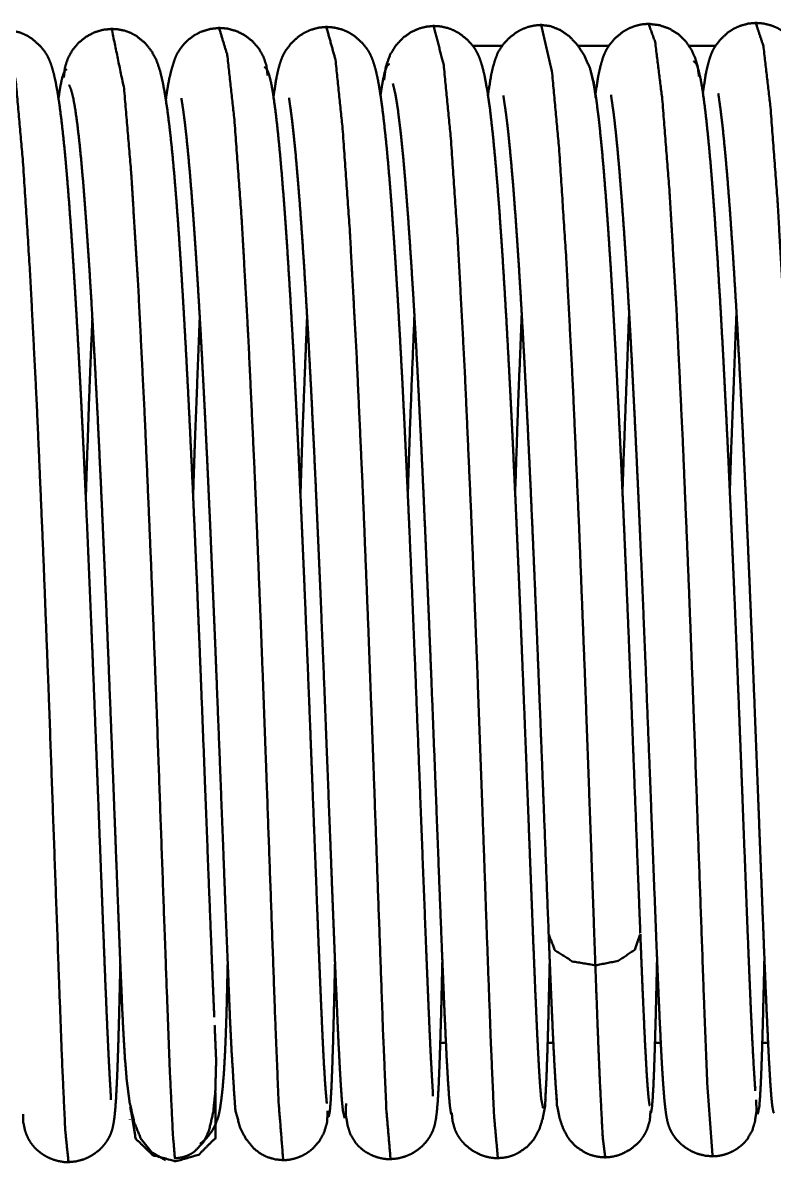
# Paper-space layout 'Layout1' of a CAD drawing. Header units: millimetres. Extents: x 69 to 348, y 30 to 269.
# Drawn here: x 175.75 to 180.65, y 125.42 to 132.86 of the extents above; entities that cross this region are included whole.
import ezdxf

# ---------------------------------------------------------------- set-up
doc = ezdxf.new("R2010")
doc.units = ezdxf.units.MM
doc.layers.add('170', color=7, linetype='Continuous', true_color=0xffffff)

psp = doc.layouts.get("Layout1")

# ---------------------------------------------------------------- linework, layer by layer
at = {"layer": '170', "color": 155, "linetype": 'Continuous', "lineweight": 50}
for p, q in [((178.8764, 132.7057), (178.6832, 132.7057)), ((179.5701, 132.7057), (179.3695, 132.7057)), ((180.2664, 132.7057), (180.0889, 132.7057)), ((178.4714, 126.2005), (178.5082, 126.2005)), ((179.1714, 126.2005), (179.2089, 126.2005)), ((179.8707, 126.2005), (179.9095, 126.2005)), ((180.5707, 126.2005), (180.6089, 126.2005)), ((180.5253, 125.906), (180.5221, 125.9214)), ((176.4471, 125.7025), (176.4474, 125.701))]:
    psp.add_line(p, q, dxfattribs=at)
for points, knots in [([(179.8344, 132.85), (179.7833, 132.8455), (179.7353, 132.8336), (179.6959, 132.8172), (179.6594, 132.7957), (179.61, 132.7543), (179.5733, 132.7113), (179.5564, 132.6846), (179.5451, 132.6622), (179.5368, 132.6427), (179.5306, 132.6256), (179.5151, 132.5721), (179.5015, 132.5104), (179.4825, 132.3914)], [0, 0, 0.079938, 0.156806, 0.223347, 0.289288, 0.389603, 0.477693, 0.52684, 0.565845, 0.598864, 0.627325, 0.713911, 0.812372, 1, 1]), ([(180.1575, 132.5067), (180.1504, 132.5664), (180.1339, 132.6245), (180.1082, 132.6813), (180.072, 132.7347), (180.0235, 132.7817), (179.965, 132.8181), (179.8979, 132.8408), (179.8223, 132.8499)], [0, 0, 0.113192, 0.226904, 0.344503, 0.465945, 0.593277, 0.72314, 0.856557, 1, 1]), ([(179.8286, 132.85), (179.8724, 132.7294), (179.9186, 132.3567), (179.965, 131.7655), (180.0103, 130.9979), (180.0534, 130.1002), (180.0935, 129.1369), (180.1297, 128.1763), (180.189, 126.519), (180.2121, 125.9337), (180.2465, 125.4605)], [0, 0, 0.017327, 0.068012, 0.148057, 0.251854, 0.373153, 0.503303, 0.633056, 0.856892, 0.935954, 1, 1]), ([(180.5338, 132.8561), (180.4775, 132.8504), (180.4253, 132.8361), (180.3836, 132.8171), (180.3455, 132.7921), (180.2975, 132.7471), (180.2636, 132.7033), (180.2497, 132.6792), (180.2409, 132.6597), (180.2321, 132.6369), (180.2248, 132.6152), (180.2129, 132.5714), (180.2024, 132.5224), (180.183, 132.401)], [0, 0, 0.088674, 0.173537, 0.24531, 0.316614, 0.419823, 0.506524, 0.550088, 0.58359, 0.621907, 0.657829, 0.728986, 0.807485, 1, 1]), ([(181.2223, 125.877), (181.2226, 125.896), (181.2206, 125.9284), (181.2178, 125.9744), (181.2133, 126.052), (181.2082, 126.149), (181.2025, 126.2684), (181.1963, 126.406), (181.1903, 126.5481), (181.1778, 126.8569), (181.1597, 127.3214), (181.1472, 127.6461), (181.1361, 127.9346), (181.1242, 128.2418), (181.1102, 128.5961), (181.0955, 128.9574), (181.078, 129.3739), (181.0597, 129.7876), (181.0494, 130.0108), (181.0389, 130.2304), (181.0276, 130.4576), (181.016, 130.6785), (181.0037, 130.9032), (180.9911, 131.1182), (180.9778, 131.3321), (180.9643, 131.5332), (180.9514, 131.7102), (180.9384, 131.8747), (180.9265, 132.0103), (180.9145, 132.1351), (180.9003, 132.264), (180.8856, 132.3778), (180.8732, 132.4585), (180.8598, 132.5296), (180.8487, 132.5776), (180.8362, 132.6206), (180.8285, 132.6423), (180.8194, 132.6648), (180.8103, 132.6843), (180.7959, 132.7082), (180.7612, 132.7514), (180.7122, 132.7957), (180.6737, 132.8199), (180.6316, 132.8382), (180.5791, 132.8514), (180.5226, 132.856)], [0, 0, 0.002642, 0.007163, 0.013588, 0.024404, 0.037942, 0.054594, 0.07377, 0.093583, 0.136635, 0.201389, 0.246651, 0.286867, 0.329689, 0.37908, 0.429442, 0.48752, 0.545193, 0.576317, 0.606947, 0.638628, 0.66944, 0.700788, 0.730788, 0.760638, 0.788722, 0.813436, 0.836419, 0.855379, 0.872852, 0.890916, 0.906901, 0.918273, 0.92834, 0.93521, 0.941441, 0.94465, 0.948034, 0.951036, 0.95492, 0.962638, 0.97183, 0.978171, 0.98456, 0.992111, 1, 1]), ([(180.5278, 132.8561), (180.5778, 132.704), (180.6241, 132.3032), (180.6704, 131.6879), (180.7155, 130.9018), (180.7583, 129.9931), (180.7979, 129.0263), (180.8337, 128.0703), (180.8919, 126.4448), (180.9145, 125.8843), (180.9463, 125.4673)], [0, 0, 0.021615, 0.076081, 0.159381, 0.265664, 0.388475, 0.519099, 0.648251, 0.867819, 0.943548, 1, 1]), ([(176.3233, 125.8299), (176.3234, 125.848), (176.3185, 125.9278), (176.3139, 126.0084), (176.3087, 126.1094), (176.3028, 126.2331), (176.2965, 126.3749), (176.2904, 126.5206), (176.2838, 126.6796), (176.2711, 127.0023), (176.2592, 127.3076), (176.241, 127.7809), (176.2294, 128.0812), (176.2093, 128.591), (176.1946, 128.9515), (176.1772, 129.3646), (176.1591, 129.7744), (176.1488, 129.9947), (176.1384, 130.2111), (176.1272, 130.4346), (176.1157, 130.6518), (176.1035, 130.8729), (176.0911, 131.0848), (176.0779, 131.2958), (176.0646, 131.4946), (176.0519, 131.6697), (176.039, 131.8326), (176.0273, 131.9671), (176.0153, 132.0907), (176.0013, 132.2185), (175.9867, 132.3307), (175.9742, 132.4107), (175.9609, 132.481), (175.9496, 132.5294), (175.9371, 132.5727), (175.9292, 132.595), (175.92, 132.6178), (175.9108, 132.6377), (175.8962, 132.662), (175.8615, 132.7053), (175.8123, 132.7498), (175.7738, 132.774), (175.7317, 132.7923), (175.6792, 132.8055), (175.6227, 132.8101)], [0, 0, 0.002517, 0.013649, 0.024897, 0.038983, 0.05623, 0.075996, 0.096299, 0.118472, 0.163441, 0.205996, 0.271964, 0.313804, 0.384862, 0.435108, 0.492689, 0.549822, 0.580528, 0.610708, 0.641874, 0.672156, 0.703005, 0.732565, 0.762003, 0.789758, 0.814202, 0.836957, 0.855757, 0.873059, 0.890954, 0.906724, 0.917989, 0.927961, 0.934871, 0.941157, 0.944446, 0.947874, 0.950924, 0.954879, 0.962602, 0.97184, 0.978173, 0.98457, 0.992109, 1, 1]), ([(175.6282, 132.8102), (175.7036, 132.4717), (175.75, 131.9495), (175.7958, 131.2337), (175.8398, 130.3751), (175.881, 129.4277), (175.9186, 128.4576), (175.9809, 126.7217), (176.0054, 126.0712), (176.0259, 125.6287), (176.047, 125.4222)], [0, 0, 0.046833, 0.117615, 0.214474, 0.330563, 0.458609, 0.589703, 0.824262, 0.912161, 0.971973, 1, 1]), ([(176.3343, 132.8169), (176.2725, 132.8105), (176.2144, 132.7928), (176.16, 132.7639), (176.1112, 132.7243), (176.0714, 132.6763), (176.0417, 132.6215), (176.0235, 132.5624), (176.0164, 132.4981)], [0, 0, 0.124682, 0.246399, 0.370059, 0.496073, 0.621096, 0.746325, 0.870324, 1, 1]), ([(176.9974, 126.3693), (176.9886, 126.573), (176.9794, 126.7982), (176.9592, 127.3121), (176.9368, 127.8951), (176.912, 128.5263), (176.8989, 128.8524), (176.8853, 129.1812), (176.8711, 129.5095), (176.8566, 129.8345), (176.8416, 130.1526), (176.8262, 130.4612), (176.811, 130.7475), (176.7956, 131.0204), (176.7807, 131.2626), (176.7656, 131.4905), (176.7511, 131.6888), (176.7361, 131.8723), (176.7217, 132.0283), (176.7065, 132.17), (176.6915, 132.2874), (176.6758, 132.3907), (176.6605, 132.4728), (176.6424, 132.5469), (176.6216, 132.6083), (176.5897, 132.6698), (176.549, 132.7219), (176.4886, 132.7708), (176.4538, 132.7898), (176.4133, 132.8047), (176.3704, 132.8132), (176.3225, 132.8168)], [0, 0, 0.030674, 0.064603, 0.142018, 0.229823, 0.324912, 0.374038, 0.423557, 0.473026, 0.52199, 0.56993, 0.616427, 0.659577, 0.70072, 0.737254, 0.77163, 0.801556, 0.829267, 0.852841, 0.874288, 0.892106, 0.907832, 0.920407, 0.931888, 0.941644, 0.952067, 0.962027, 0.973724, 0.979695, 0.986178, 0.992762, 1, 1]), ([(176.3283, 132.8169), (176.409, 132.4272), (176.4554, 131.8795), (176.5011, 131.1432), (176.5448, 130.2708), (176.5856, 129.3174), (176.6227, 128.3492), (176.684, 126.6403), (176.708, 126.013), (176.7279, 125.598), (176.7406, 125.4489)], [0, 0, 0.053892, 0.128324, 0.228215, 0.346497, 0.475715, 0.606911, 0.838467, 0.923467, 0.979738, 1, 1]), ([(177.0345, 132.8234), (176.9693, 132.8154), (176.9113, 132.7977), (176.8673, 132.7745), (176.8298, 132.7468), (176.8044, 132.7224), (176.7845, 132.6993), (176.7542, 132.6539), (176.7386, 132.6159), (176.721, 132.5599), (176.7049, 132.4966), (176.6921, 132.4284), (176.6814, 132.3536), (176.6812, 132.3521)], [0, 0, 0.100374, 0.193051, 0.269051, 0.340263, 0.394097, 0.44062, 0.524062, 0.58671, 0.676473, 0.776205, 0.882296, 0.997677, 1, 1]), ([(177.3453, 132.5128), (177.3371, 132.5764), (177.318, 132.6347), (177.2874, 132.6886), (177.2468, 132.7355), (177.1975, 132.7739), (177.1427, 132.8017), (177.0845, 132.8181), (177.0227, 132.8233)], [0, 0, 0.129253, 0.252967, 0.378003, 0.503008, 0.629094, 0.752984, 0.874932, 1, 1]), ([(177.4469, 125.4351), (177.4169, 125.8121), (177.3947, 126.3537), (177.3373, 127.9542), (177.3019, 128.9062), (177.2626, 129.8749), (177.22, 130.7914), (177.1751, 131.5907), (177.1288, 132.2237), (177.0825, 132.6453), (177.0285, 132.8234)], [0, 0, 0.051055, 0.124233, 0.340457, 0.469074, 0.599968, 0.723835, 0.831912, 0.9176, 0.97487, 1, 1]), ([(177.7343, 132.8297), (177.6779, 132.824), (177.6256, 132.8098), (177.5839, 132.7908), (177.5458, 132.7659), (177.4975, 132.7205), (177.4636, 132.6765), (177.4494, 132.6519), (177.4406, 132.6319), (177.4318, 132.6089), (177.4244, 132.5865), (177.4126, 132.5427), (177.4022, 132.4941), (177.3828, 132.371)], [0, 0, 0.08822, 0.172503, 0.244024, 0.314839, 0.418142, 0.504471, 0.548697, 0.582765, 0.621158, 0.657954, 0.728445, 0.805938, 1, 1]), ([(178.4227, 125.8521), (178.4232, 125.8674), (178.4217, 125.8945), (178.4193, 125.9331), (178.4155, 125.9976), (178.4111, 126.0782), (178.4061, 126.1776), (178.4008, 126.2921), (178.3904, 126.534), (178.3789, 126.8168), (178.3568, 127.3816), (178.3347, 127.9568), (178.3062, 128.6787), (178.2884, 129.1119), (178.2698, 129.5457), (178.2591, 129.7833), (178.2482, 130.018), (178.2364, 130.2629), (178.2244, 130.5016), (178.2113, 130.7463), (178.1981, 130.9809), (178.1839, 131.2155), (178.1695, 131.4362), (178.1558, 131.6299), (178.142, 131.8097), (178.1295, 131.9567), (178.1167, 132.0917), (178.1018, 132.2292), (178.0865, 132.3496), (178.0736, 132.433), (178.0598, 132.5058), (178.0484, 132.554), (178.0358, 132.5968), (178.0283, 132.6178), (178.0191, 132.64), (178.01, 132.659), (177.9958, 132.6823), (177.9611, 132.7254), (177.9124, 132.7693), (177.8738, 132.7935), (177.8319, 132.8118), (177.7793, 132.825), (177.7229, 132.8296)], [0, 0, 0.002141, 0.005918, 0.011309, 0.02031, 0.031556, 0.045424, 0.061385, 0.095117, 0.134553, 0.213297, 0.293502, 0.394157, 0.454557, 0.515041, 0.548188, 0.58092, 0.615073, 0.648378, 0.682517, 0.715244, 0.747988, 0.778805, 0.80586, 0.830979, 0.851543, 0.870425, 0.889701, 0.906604, 0.918363, 0.928691, 0.935581, 0.941803, 0.944906, 0.94826, 0.951196, 0.954995, 0.962703, 0.971836, 0.978184, 0.984557, 0.992118, 1, 1]), ([(178.1467, 125.4418), (178.1192, 125.7684), (178.0974, 126.2843), (178.0411, 127.8502), (178.0062, 128.796), (177.9674, 129.7664), (177.9252, 130.6924), (177.8805, 131.5086), (177.8343, 132.1646), (177.7879, 132.6137), (177.7281, 132.8297)], [0, 0, 0.044261, 0.113972, 0.325537, 0.453324, 0.584456, 0.709617, 0.819988, 0.908783, 0.969742, 1, 1]), ([(178.4341, 132.8361), (178.3824, 132.8309), (178.3356, 132.8199), (178.2795, 132.7951), (178.2318, 132.7612), (178.1824, 132.7091), (178.1448, 132.6493), (178.116, 132.5703), (178.1043, 132.4825)], [0, 0, 0.097114, 0.187004, 0.301671, 0.411086, 0.545308, 0.677358, 0.834561, 1, 1]), ([(179.141, 125.7757), (179.1289, 125.8371), (179.1223, 125.9143), (179.1152, 126.0226), (179.1083, 126.1493), (179.101, 126.3004), (179.0939, 126.458), (179.0865, 126.6331), (179.0795, 126.8052), (179.0722, 126.9896), (179.0583, 127.3459), (179.0453, 127.6841), (179.0231, 128.2583), (179.0046, 128.7221), (178.9934, 128.9963), (178.9819, 129.2715), (178.968, 129.5916), (178.9537, 129.9083), (178.9368, 130.2618), (178.9194, 130.6029), (178.8992, 130.967), (178.8786, 131.3048), (178.8674, 131.4742), (178.8561, 131.6343), (178.8453, 131.7757), (178.8344, 131.9083), (178.8152, 132.1141), (178.7953, 132.2906), (178.7791, 132.4065), (178.761, 132.5052), (178.7463, 132.5664), (178.7299, 132.6189), (178.7234, 132.6357), (178.7147, 132.6548), (178.7031, 132.6766), (178.6858, 132.7027), (178.6484, 132.7449), (178.5983, 132.7851), (178.5614, 132.8059), (178.5217, 132.8215), (178.4735, 132.8324), (178.4223, 132.8359)], [0, 0, 0.008614, 0.019288, 0.034237, 0.051706, 0.072531, 0.094263, 0.118395, 0.142111, 0.167521, 0.216616, 0.263227, 0.342347, 0.406253, 0.44404, 0.481978, 0.526094, 0.569741, 0.618478, 0.665498, 0.715719, 0.762319, 0.785695, 0.807796, 0.827314, 0.845639, 0.874101, 0.898557, 0.914677, 0.928493, 0.937151, 0.944731, 0.947209, 0.950095, 0.953507, 0.957813, 0.96558, 0.974423, 0.980251, 0.986129, 0.99293, 1, 1]), ([(178.8467, 125.4483), (178.8214, 125.7282), (178.8002, 126.2178), (178.7747, 126.9072), (178.7449, 127.7475), (178.7105, 128.6861), (178.6721, 129.6572), (178.6303, 130.5918), (178.5858, 131.4242), (178.5398, 132.1025), (178.4934, 132.5786), (178.4281, 132.8361)], [0, 0, 0.03794, 0.104111, 0.197271, 0.310799, 0.437622, 0.56886, 0.695185, 0.807738, 0.899548, 0.964136, 1, 1]), ([(179.1338, 132.8425), (179.0868, 132.8387), (179.0424, 132.8287), (179.0048, 132.8144), (178.9698, 132.7954), (178.9194, 132.7563), (178.8807, 132.7148), (178.847, 132.6629), (178.8303, 132.6201), (178.8147, 132.5675), (178.8023, 132.5141), (178.7811, 132.3811)], [0, 0, 0.073157, 0.14368, 0.205986, 0.267711, 0.366453, 0.45433, 0.550173, 0.621462, 0.70637, 0.791259, 1, 1]), ([(179.4845, 132.3669), (179.4712, 132.4674), (179.4475, 132.5576), (179.4118, 132.6402), (179.3664, 132.7105), (179.312, 132.768), (179.2523, 132.8094), (179.189, 132.8344), (179.1224, 132.8424)], [0, 0, 0.154629, 0.297039, 0.434282, 0.562074, 0.682884, 0.793762, 0.897616, 1, 1]), ([(179.4821, 126.7068), (179.4486, 127.6461), (179.4148, 128.5765), (179.3768, 129.5475), (179.3354, 130.4898), (179.2912, 131.3375), (179.2453, 132.0375), (179.1988, 132.5401), (179.128, 132.8425)], [0, 0, 0.152798, 0.304138, 0.462096, 0.615428, 0.753416, 0.867458, 0.9495, 1, 1]), ([(176.0367, 132.5542), (176.0198, 132.5389), (176.0064, 132.5005), (175.9933, 132.4385), (175.9823, 132.3658)], [0, 0, 0.113623, 0.316691, 0.633198, 1, 1]), ([(177.7309, 125.806), (177.7223, 125.9056), (177.7128, 126.0565), (177.7039, 126.23), (177.6944, 126.4397), (177.6858, 126.6443), (177.6766, 126.8702), (177.6687, 127.0712), (177.6518, 127.5081), (177.6369, 127.8952), (177.6233, 128.2458), (177.6071, 128.6533), (177.5875, 129.1315), (177.5761, 129.3976), (177.5621, 129.7144), (177.5478, 130.0265), (177.5306, 130.3799), (177.5129, 130.7186), (177.4922, 131.082), (177.4712, 131.4151), (177.4595, 131.5835), (177.4478, 131.7407), (177.4354, 131.8943), (177.4229, 132.0342), (177.4098, 132.1656), (177.3966, 132.2797), (177.3829, 132.3798), (177.3692, 132.4588), (177.3549, 132.5184), (177.3408, 132.5543), (177.325, 132.5669)], [0, 0, 0.01473, 0.037011, 0.062623, 0.093566, 0.123747, 0.157078, 0.186722, 0.251158, 0.308256, 0.359973, 0.420082, 0.490623, 0.529895, 0.576624, 0.622671, 0.674822, 0.724818, 0.77847, 0.827668, 0.852537, 0.875776, 0.898493, 0.919189, 0.93866, 0.955592, 0.97048, 0.982292, 0.991326, 0.997018, 1, 1]), ([(178.1392, 132.5859), (178.1366, 132.5859), (178.1227, 132.5723), (178.1091, 132.5354), (178.0964, 132.4787), (178.0839, 132.401), (178.0814, 132.3823)], [0, 0, 0.012004, 0.101666, 0.282885, 0.550426, 0.913445, 1, 1]), ([(180.5251, 125.8886), (180.516, 126.0224), (180.506, 126.2055), (180.4966, 126.4058), (180.4865, 126.6405), (180.4774, 126.8644), (180.4595, 127.3218), (180.4419, 127.7807), (180.4325, 128.0232), (180.4201, 128.3425), (180.4042, 128.7412), (180.3866, 129.1674), (180.3752, 129.4337), (180.3635, 129.6985), (180.3492, 130.0116), (180.3344, 130.3177), (180.3169, 130.6614), (180.2988, 130.9873), (180.2777, 131.3329), (180.2564, 131.645), (180.2446, 131.8005), (180.2327, 131.9442), (180.2201, 132.0827), (180.2075, 132.2065), (180.1943, 132.3202), (180.181, 132.4158), (180.1672, 132.4955), (180.1535, 132.5536), (180.1392, 132.591), (180.1251, 132.6045), (180.1225, 132.6045)], [0, 0, 0.019888, 0.047106, 0.076855, 0.111696, 0.14494, 0.212857, 0.280994, 0.316993, 0.364403, 0.423607, 0.486889, 0.526435, 0.565767, 0.612266, 0.657734, 0.708787, 0.757217, 0.808586, 0.854989, 0.878137, 0.899525, 0.920149, 0.938616, 0.955604, 0.969916, 0.981926, 0.990775, 0.996714, 0.999617, 1, 1]), ([(179.7754, 126.9155), (179.7719, 127.0028), (179.7608, 127.286), (179.7342, 127.9757), (179.719, 128.3664), (179.7013, 128.809), (179.6815, 129.2834), (179.6708, 129.533), (179.6598, 129.7807), (179.6479, 130.0372), (179.6358, 130.2884), (179.6229, 130.5443), (179.6097, 130.7909), (179.5957, 131.0377), (179.5815, 131.2712), (179.5665, 131.4995), (179.5514, 131.7101), (179.5356, 131.9089), (179.5197, 132.0845), (179.5032, 132.2404), (179.4867, 132.3673), (179.4697, 132.4669), (179.4529, 132.5337)], [0, 0, 0.015531, 0.065865, 0.188452, 0.25789, 0.33655, 0.420887, 0.465251, 0.509288, 0.554889, 0.59956, 0.645066, 0.688922, 0.732839, 0.77438, 0.815021, 0.852517, 0.887928, 0.919254, 0.947101, 0.96982, 0.987769, 1, 1]), ([(176.0509, 132.4511), (176.0642, 132.4197), (176.0777, 132.3658), (176.0907, 132.2929), (176.1039, 132.1994), (176.1166, 132.0907), (176.1293, 131.9639), (176.1415, 131.8266), (176.1537, 131.6747), (176.1653, 131.5172), (176.1769, 131.3484), (176.1878, 131.1781), (176.1986, 130.9988), (176.2184, 130.6483), (176.2377, 130.2746), (176.2543, 129.9288), (176.2705, 129.5733), (176.2841, 129.2592), (176.2974, 128.9438), (176.3084, 128.6753), (176.3286, 128.164), (176.3468, 127.6959), (176.3552, 127.4755), (176.3709, 127.0719), (176.3847, 126.7185), (176.3983, 126.4014), (176.4062, 126.2436), (176.4153, 126.0961), (176.4276, 125.9488), (176.4456, 125.8143), (176.4756, 125.6821), (176.5202, 125.5728), (176.5897, 125.4866), (176.68, 125.4355)], [0, 0, 0.004788, 0.012595, 0.022984, 0.036248, 0.051618, 0.06951, 0.088863, 0.110255, 0.132429, 0.156195, 0.180158, 0.205377, 0.254661, 0.30721, 0.355822, 0.405783, 0.449939, 0.494259, 0.531997, 0.603842, 0.669619, 0.700583, 0.757301, 0.806957, 0.851535, 0.873711, 0.89446, 0.915223, 0.934277, 0.953306, 0.969884, 0.985425, 1, 1]), ([(178.1625, 132.4591), (178.1794, 132.3848), (178.1964, 132.2772), (178.2134, 132.1371), (178.2304, 131.9662), (178.2474, 131.7681), (178.2643, 131.5446), (178.2809, 131.2995), (178.2974, 131.0336), (178.3135, 130.7517), (178.3293, 130.4537), (178.3447, 130.1447), (178.3596, 129.8259), (178.3741, 129.5023), (178.3882, 129.1754), (178.4017, 128.8503), (178.4147, 128.5276), (178.4391, 127.9068), (178.4611, 127.3353), (178.4808, 126.8302), (178.4899, 126.6075), (178.4984, 126.406), (178.5065, 126.2291), (178.514, 126.077), (178.5211, 125.9526), (178.5278, 125.8555), (178.5341, 125.7865), (178.54, 125.7448), (178.5459, 125.7302)], [0, 0, 0.011299, 0.027445, 0.048371, 0.073847, 0.103326, 0.136568, 0.172991, 0.212497, 0.254378, 0.298619, 0.344502, 0.391828, 0.439864, 0.488389, 0.536641, 0.584536, 0.676671, 0.761475, 0.836441, 0.869483, 0.899391, 0.925655, 0.948244, 0.966719, 0.981154, 0.991429, 0.997671, 1, 1]), ([(176.7835, 132.3639), (176.784, 132.3564), (176.7863, 132.3421), (176.7896, 132.3217), (176.7948, 132.2871), (176.8007, 132.2436), (176.8086, 132.1793), (176.8169, 132.1035), (176.8272, 132), (176.8378, 131.8824), (176.8503, 131.7303), (176.8629, 131.5619), (176.8768, 131.3603), (176.8906, 131.1423), (176.9035, 130.9247), (176.9163, 130.6954), (176.9278, 130.4764), (176.9392, 130.2498), (176.9494, 130.039), (176.9594, 129.8241), (176.9682, 129.6288), (176.9769, 129.4316), (176.9908, 129.1044), (177.0044, 128.7771), (177.0146, 128.5244), (177.0352, 127.9991), (177.0571, 127.4308), (177.0681, 127.1471), (177.0905, 126.5845), (177.0999, 126.3579), (177.1096, 126.1593), (177.1192, 126.0057), (177.127, 125.874), (177.1348, 125.7634), (177.1659, 125.647), (177.2026, 125.5756), (177.2585, 125.5087), (177.298, 125.4786), (177.3431, 125.4557), (177.3953, 125.4408), (177.4526, 125.4352)], [0, 0, 0.001047, 0.003095, 0.005992, 0.01091, 0.017087, 0.0262, 0.036919, 0.051552, 0.068152, 0.089616, 0.113353, 0.141772, 0.17249, 0.203138, 0.235442, 0.266285, 0.298179, 0.327867, 0.358113, 0.385607, 0.413358, 0.459412, 0.50548, 0.541036, 0.614971, 0.694947, 0.734871, 0.814039, 0.845937, 0.8739, 0.895539, 0.914089, 0.929674, 0.946618, 0.957915, 0.970179, 0.977155, 0.984262, 0.991896, 1, 1]), ([(177.485, 132.3663), (177.4851, 132.3631), (177.4879, 132.3428), (177.493, 132.3079), (177.503, 132.2328), (177.5148, 132.1307), (177.5313, 131.9627), (177.5484, 131.7591), (177.5587, 131.6242), (177.5691, 131.479), (177.5799, 131.3172), (177.5907, 131.1455), (177.6105, 130.8059), (177.6299, 130.4402), (177.6468, 130.0982), (177.6632, 129.7445), (177.6771, 129.4297), (177.6907, 129.1122), (177.7128, 128.5732), (177.7308, 128.1168), (177.7529, 127.5431), (177.7658, 127.2093), (177.7795, 126.8602), (177.7867, 126.6806), (177.7937, 126.5135), (177.801, 126.3445), (177.808, 126.1933), (177.8153, 126.0499), (177.8222, 125.9309), (177.8293, 125.8303), (177.836, 125.7601), (177.8475, 125.7099)], [0, 0, 0.000482, 0.003547, 0.008842, 0.020194, 0.035609, 0.060926, 0.091574, 0.111862, 0.133682, 0.158008, 0.183804, 0.234823, 0.289736, 0.341087, 0.394182, 0.441438, 0.489097, 0.569994, 0.638488, 0.724586, 0.774679, 0.827076, 0.854028, 0.879107, 0.904478, 0.927174, 0.948709, 0.966577, 0.981698, 0.992274, 1, 1]), ([(178.8825, 132.3817), (178.8828, 132.3803), (178.8836, 132.3731), (178.885, 132.3614), (178.8884, 132.3387), (178.8932, 132.3078), (178.8997, 132.2615), (178.9066, 132.2056), (178.9153, 132.1285), (178.9244, 132.0395), (178.9351, 131.9244), (178.9459, 131.7963), (178.9581, 131.6384), (178.9703, 131.4668), (178.9839, 131.2614), (178.9973, 131.0417), (179.0119, 130.7857), (179.0264, 130.5158), (179.0418, 130.2083), (179.0569, 129.8899), (179.0728, 129.5362), (179.0882, 129.1781), (179.1042, 128.7919), (179.1196, 128.4096), (179.1499, 127.6303), (179.1782, 126.9002)], [0, 0, 0.000264, 0.001581, 0.003724, 0.007907, 0.013608, 0.02212, 0.032376, 0.046503, 0.062792, 0.083857, 0.107259, 0.136112, 0.167443, 0.204923, 0.245008, 0.291712, 0.340937, 0.397017, 0.455059, 0.51954, 0.584829, 0.655219, 0.724903, 0.866944, 1, 1]), ([(179.5851, 132.3864), (179.5852, 132.3781), (179.5908, 132.3389), (179.6002, 132.2729), (179.6073, 132.2159), (179.6146, 132.1493), (179.6237, 132.0598), (179.6331, 131.9586), (179.6441, 131.829), (179.6553, 131.686), (179.6681, 131.5096), (179.6809, 131.3184), (179.6939, 131.1098), (179.7068, 130.8883), (179.7189, 130.6671), (179.7308, 130.4369), (179.7419, 130.2117), (179.7529, 129.981), (179.7631, 129.7593), (179.7731, 129.5347), (179.7907, 129.1228), (179.8077, 128.7107), (179.8351, 128.0173), (179.8576, 127.4342), (179.8817, 126.8172), (179.8881, 126.6599), (179.8944, 126.5124), (179.901, 126.3644), (179.9074, 126.2298), (179.9161, 126.0641), (179.9245, 125.9268), (179.9315, 125.8365), (179.9394, 125.7621), (179.9457, 125.7197), (179.9539, 125.6812), (179.9588, 125.6646), (179.9666, 125.6436), (179.9697, 125.6365), (179.9741, 125.6273), (179.9804, 125.6154), (179.9885, 125.6018), (180.0021, 125.5822), (180.018, 125.5631), (180.042, 125.5393), (180.0691, 125.5178), (180.1067, 125.4949), (180.1471, 125.4774), (180.1982, 125.4647), (180.2522, 125.4606)], [0, 0, 0.001163, 0.006732, 0.016091, 0.024173, 0.033584, 0.046228, 0.060511, 0.078778, 0.098942, 0.123787, 0.150725, 0.18009, 0.211273, 0.242393, 0.274786, 0.306472, 0.338921, 0.37011, 0.401703, 0.459632, 0.517602, 0.615105, 0.697108, 0.783879, 0.805995, 0.82674, 0.847558, 0.866501, 0.88982, 0.909139, 0.921869, 0.932385, 0.938409, 0.943944, 0.946373, 0.949519, 0.950603, 0.952035, 0.95393, 0.956156, 0.959514, 0.963005, 0.967759, 0.972616, 0.978797, 0.984994, 0.992383, 1, 1]), ([(180.2842, 132.3938), (180.2842, 132.3913), (180.2866, 132.3732), (180.2913, 132.3414), (180.3005, 132.2732), (180.3115, 132.1804), (180.3269, 132.0289), (180.343, 131.8452), (180.3628, 131.5872), (180.3827, 131.2922), (180.4015, 130.9829), (180.42, 130.6486), (180.4362, 130.3313), (180.4521, 130.0011), (180.4658, 129.7021), (180.4791, 129.3986), (180.4904, 129.1346), (180.5013, 128.8706), (180.5199, 128.4092), (180.5429, 127.8185), (180.5563, 127.4701), (180.5706, 127.1011), (180.5854, 126.7282), (180.593, 126.543), (180.6004, 126.3745), (180.608, 126.2108), (180.6151, 126.0706), (180.6225, 125.9461), (180.6294, 125.8513), (180.6365, 125.7822), (180.6431, 125.7484), (180.6462, 125.7449)], [0, 0, 0.000386, 0.003116, 0.007942, 0.018274, 0.032311, 0.055172, 0.082844, 0.121689, 0.16607, 0.212588, 0.262855, 0.310545, 0.360165, 0.405098, 0.450702, 0.490369, 0.530033, 0.599354, 0.688099, 0.740436, 0.795879, 0.851901, 0.879723, 0.905045, 0.929637, 0.950718, 0.96944, 0.983706, 0.994132, 0.999298, 1, 1]), ([(176.2026, 130.9269), (176.1844, 130.4904), (176.1595, 129.7591)], [0, 0, 0.373885, 1, 1]), ([(176.8595, 129.7693), (176.8689, 130.0644), (176.9028, 130.9374)], [0, 0, 0.25257, 1, 1]), ([(177.5592, 129.7724), (177.5719, 130.164), (177.6025, 130.9411)], [0, 0, 0.335051, 1, 1]), ([(178.2591, 129.7765), (178.275, 130.2626), (178.3024, 130.9467)], [0, 0, 0.415323, 1, 1]), ([(178.959, 129.7829), (178.9781, 130.3601), (179.0023, 130.9543)], [0, 0, 0.492629, 1, 1]), ([(179.7023, 130.9634), (179.6631, 129.9251), (179.659, 129.7938)], [0, 0, 0.887806, 1, 1]), ([(180.402, 130.9641), (180.366, 130.0263), (180.3588, 129.7982)], [0, 0, 0.804365, 1, 1]), ([(179.1779, 126.907), (179.1827, 126.7861), (179.192, 126.5583), (179.2006, 126.3607), (179.2087, 126.1866), (179.2165, 126.0385), (179.2237, 125.9194), (179.2305, 125.8296)], [0, 0, 0.112159, 0.323566, 0.506909, 0.668422, 0.805964, 0.91648, 1, 1]), ([(179.4821, 126.7068), (179.482, 126.7068), (179.3319, 126.7326), (179.2196, 126.8034), (179.178, 126.9069)], [0, 0, 0.000104, 0.384027, 0.718613, 1, 1]), ([(179.7754, 126.9105), (179.7392, 126.8082), (179.6307, 126.7354), (179.4821, 126.7068)], [0, 0, 0.27796, 0.61249, 1, 1]), ([(179.8363, 125.7897), (179.8303, 125.8308), (179.8238, 125.901), (179.817, 126.0002), (179.8097, 126.1286), (179.8019, 126.2855), (179.7936, 126.4688), (179.7848, 126.6768), (179.7755, 126.9094)], [0, 0, 0.037003, 0.099844, 0.188552, 0.303183, 0.443271, 0.606815, 0.792437, 1, 1]), ([(180.5409, 125.7351), (180.5514, 125.7861), (180.5568, 125.8584), (180.562, 125.9617), (180.5667, 126.0832), (180.5713, 126.2286), (180.5755, 126.3806), (180.5797, 126.55), (180.5843, 126.7487)], [0, 0, 0.05135, 0.122728, 0.224566, 0.344369, 0.487576, 0.637396, 0.80429, 1, 1]), ([(176.0412, 125.4222), (176.0937, 125.427), (176.1431, 125.4399), (176.1826, 125.4572), (176.2191, 125.4797), (176.2458, 125.5009), (176.2695, 125.5243), (176.2853, 125.5433), (176.2991, 125.5629), (176.3074, 125.5769), (176.314, 125.5892), (176.3181, 125.5978), (176.3211, 125.6047), (176.3283, 125.6238), (176.3327, 125.6387), (176.3401, 125.6719), (176.3456, 125.7073), (176.3519, 125.7669), (176.357, 125.8373), (176.3628, 125.9491), (176.3681, 126.0835), (176.372, 126.2062), (176.3759, 126.3427), (176.3795, 126.4781), (176.3851, 126.7167)], [0, 0, 0.035838, 0.070604, 0.099924, 0.129126, 0.152315, 0.174972, 0.191857, 0.208109, 0.21922, 0.228711, 0.235211, 0.240296, 0.254197, 0.264791, 0.287947, 0.312333, 0.353138, 0.401151, 0.477329, 0.568909, 0.652443, 0.745368, 0.837576, 1, 1]), ([(176.9062, 125.5441), (176.9133, 125.5495), (176.9329, 125.5659), (176.9501, 125.5832), (176.9794, 125.6206), (177.0004, 125.657), (177.0251, 125.722), (177.0363, 125.7797), (177.0447, 125.8415), (177.0518, 125.9062), (177.0575, 125.9711), (177.0624, 126.04), (177.0705, 126.1967), (177.0763, 126.3651), (177.0802, 126.5118), (177.0849, 126.718)], [0, 0, 0.007308, 0.028326, 0.048404, 0.087435, 0.121986, 0.179111, 0.227419, 0.278668, 0.332156, 0.385651, 0.442454, 0.57138, 0.709857, 0.830484, 1, 1]), ([(177.742, 125.7184), (177.745, 125.7221), (177.751, 125.7561), (177.7568, 125.8262), (177.762, 125.9234), (177.767, 126.0507), (177.7716, 126.1934), (177.7761, 126.3586), (177.7803, 126.5279), (177.7849, 126.7279)], [0, 0, 0.004722, 0.038866, 0.108399, 0.204577, 0.330526, 0.471579, 0.634981, 0.802285, 1, 1]), ([(178.1411, 125.4418), (178.1951, 125.4468), (178.246, 125.4606), (178.2862, 125.4788), (178.3233, 125.5024), (178.3499, 125.5244), (178.3736, 125.5487), (178.3889, 125.5678), (178.4022, 125.5878), (178.41, 125.6013), (178.4161, 125.6133), (178.4202, 125.6224), (178.4231, 125.6294), (178.4307, 125.6505), (178.435, 125.6661), (178.4424, 125.7036), (178.448, 125.7453), (178.4546, 125.8197), (178.4599, 125.9105), (178.4659, 126.0508), (178.4715, 126.2201), (178.4755, 126.3568), (178.4793, 126.5065), (178.4847, 126.7343)], [0, 0, 0.03697, 0.072882, 0.102923, 0.132944, 0.156445, 0.179527, 0.196268, 0.212619, 0.223243, 0.232391, 0.239217, 0.244385, 0.259656, 0.270729, 0.29673, 0.325436, 0.376296, 0.438341, 0.534002, 0.649447, 0.742658, 0.844746, 1, 1]), ([(179.1559, 125.8302), (179.1626, 125.9592), (179.1693, 126.138), (179.175, 126.3347), (179.1807, 126.5659), (179.1845, 126.7321)], [0, 0, 0.143197, 0.341459, 0.559533, 0.815744, 1, 1]), ([(179.4821, 126.7068), (179.4966, 126.3135), (179.5097, 125.9864), (179.5298, 125.5905), (179.5465, 125.4538)], [0, 0, 0.31355, 0.574382, 0.890242, 1, 1]), ([(179.8422, 125.7414), (179.8465, 125.7502), (179.8512, 125.781), (179.8557, 125.8343), (179.8602, 125.9127), (179.8646, 126.014), (179.869, 126.1407), (179.8734, 126.289), (179.8779, 126.4623), (179.8825, 126.6556), (179.8845, 126.7434)], [0, 0, 0.009815, 0.040857, 0.09413, 0.172282, 0.273252, 0.399548, 0.547314, 0.719963, 0.912587, 1, 1]), ([(176.735, 125.4489), (176.7442, 125.4489), (176.7534, 125.4492), (176.7624, 125.45), (176.7714, 125.4511), (176.7895, 125.4547), (176.8062, 125.4594), (176.8237, 125.466), (176.8389, 125.4732), (176.8552, 125.4827), (176.8693, 125.4925), (176.9304, 125.5567), (176.9623, 125.6263), (176.9904, 125.7467), (177.0039, 125.8797), (177.0098, 126.0844), (176.9997, 126.3154)], [0, 0, 0.009197, 0.01834, 0.027444, 0.036446, 0.054893, 0.072146, 0.090783, 0.107667, 0.126374, 0.14358, 0.231932, 0.308344, 0.431651, 0.565048, 0.769342, 1, 1]), ([(177.0045, 125.8761), (177.0051, 125.5803), (176.8957, 125.4706), (176.7467, 125.428)], [0, 0, 0.488449, 0.744167, 1, 1]), ([(178.8409, 125.4483), (178.8788, 125.4511), (178.913, 125.4569), (178.948, 125.4679), (178.9784, 125.482), (179.0391, 125.5239), (179.0805, 125.5706), (179.1163, 125.636), (179.1382, 125.704), (179.155, 125.7927), (179.1587, 125.885)], [0, 0, 0.062513, 0.119601, 0.179993, 0.235134, 0.356484, 0.459161, 0.581977, 0.699446, 0.847966, 1, 1]), ([(179.2266, 125.8843), (179.232, 125.7929), (179.2504, 125.705), (179.2735, 125.6375), (179.3105, 125.5725), (179.3528, 125.5263), (179.4142, 125.4853), (179.4449, 125.4717), (179.48, 125.4613), (179.5144, 125.456), (179.5523, 125.4539)], [0, 0, 0.150851, 0.298834, 0.416426, 0.539649, 0.642793, 0.764463, 0.819771, 0.880228, 0.937441, 1, 1]), ([(176.7467, 125.428), (176.7467, 125.428), (176.5969, 125.4679), (176.4855, 125.5755), (176.45, 125.7831)], [0, 0, 0.000079, 0.297739, 0.595307, 1, 1]), ([(177.8568, 125.8056), (177.8544, 125.7347), (177.8669, 125.6618), (177.8844, 125.6068), (177.9177, 125.5502), (177.9368, 125.5283), (177.9612, 125.5063), (177.9861, 125.4885), (178.016, 125.4718), (178.0311, 125.465), (178.0472, 125.4588), (178.0636, 125.4535), (178.0806, 125.4491), (178.0981, 125.4456), (178.1157, 125.4432), (178.1341, 125.442), (178.1523, 125.4419)], [0, 0, 0.132398, 0.270321, 0.378046, 0.500548, 0.55486, 0.616, 0.673321, 0.737066, 0.768041, 0.800206, 0.832338, 0.865087, 0.89842, 0.931653, 0.965984, 1, 1]), ([(180.2408, 125.4605), (180.2591, 125.4609), (180.2774, 125.4625), (180.295, 125.4652), (180.3125, 125.469), (180.3294, 125.4737), (180.3457, 125.4793), (180.3616, 125.4858), (180.3766, 125.493), (180.4062, 125.5102), (180.4308, 125.5286), (180.4547, 125.5511), (180.4735, 125.5734), (180.5058, 125.6307), (180.5223, 125.686), (180.5334, 125.7589), (180.5298, 125.8293)], [0, 0, 0.034046, 0.068412, 0.101638, 0.135038, 0.16782, 0.199973, 0.232158, 0.263178, 0.326999, 0.384471, 0.445724, 0.500181, 0.622957, 0.730799, 0.868418, 1, 1]), ([(175.7514, 125.7361), (175.7516, 125.6847), (175.764, 125.628), (175.7727, 125.6026), (175.7844, 125.5764), (175.7986, 125.5525), (175.8166, 125.5286), (175.8368, 125.507), (175.8607, 125.4863), (175.8869, 125.4681), (175.916, 125.4522), (175.9478, 125.4391), (175.9809, 125.4295), (176.0166, 125.4236), (176.0527, 125.4223)], [0, 0, 0.104947, 0.223241, 0.277994, 0.336585, 0.393228, 0.454413, 0.51483, 0.579159, 0.64425, 0.711912, 0.782186, 0.85235, 0.926191, 1, 1]), ([(177.4412, 125.4351), (177.4667, 125.4361), (177.4917, 125.4392), (177.518, 125.445), (177.5431, 125.4529), (177.5694, 125.464), (177.5934, 125.4769), (177.6183, 125.4934), (177.6403, 125.5114), (177.6832, 125.5604), (177.7124, 125.6137), (177.7335, 125.684), (177.7361, 125.7575)], [0, 0, 0.052033, 0.103418, 0.158133, 0.211829, 0.269985, 0.325373, 0.386236, 0.444209, 0.576836, 0.700576, 0.850169, 1, 1]), ([(178.5458, 125.7454), (178.5518, 125.6854), (178.5691, 125.6294), (178.582, 125.6028), (178.5976, 125.5777), (178.6158, 125.5543), (178.6363, 125.533), (178.6833, 125.4965), (178.7364, 125.4694), (178.7646, 125.4598), (178.7935, 125.453), (178.8227, 125.4492), (178.8523, 125.4484)], [0, 0, 0.126899, 0.250378, 0.312512, 0.374822, 0.437184, 0.499579, 0.624899, 0.750369, 0.813062, 0.875518, 0.937478, 1, 1]), ([(179.5409, 125.4538), (179.5706, 125.4551), (179.5997, 125.4594), (179.6285, 125.4667), (179.6565, 125.4769), (179.7091, 125.5049), (179.7554, 125.5423), (179.7756, 125.5641), (179.7933, 125.5877), (179.8085, 125.6132), (179.8208, 125.64), (179.8372, 125.6963), (179.8421, 125.7564)], [0, 0, 0.062548, 0.124518, 0.186968, 0.249645, 0.375114, 0.50041, 0.562838, 0.6252, 0.687518, 0.749622, 0.873126, 1, 1])]:
    psp.add_open_spline(points, degree=1, knots=knots, dxfattribs=at)

doc.saveas('drawing.dxf')
